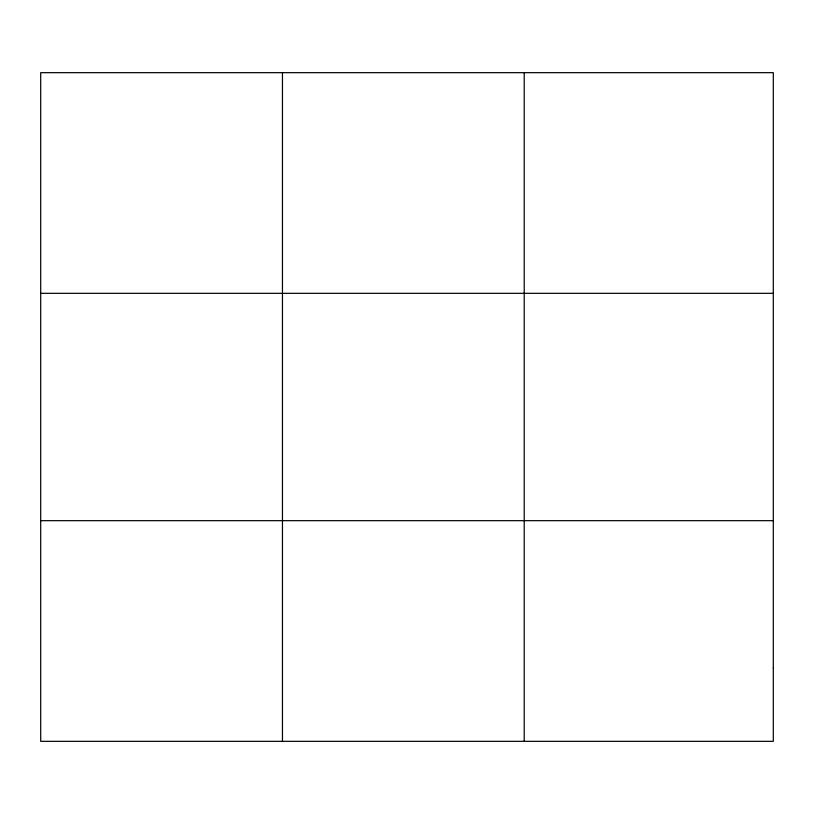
<?xml version="1.0" encoding="UTF-8"?>
<svg xmlns="http://www.w3.org/2000/svg" width="814" height="814" viewBox="0 0 814 814"><rect width="100%" height="100%" fill="white"/><g stroke="black" fill="none" stroke-linecap="round" stroke-linejoin="round"><path stroke-width="1.22" d="M282.458 741.33L282.458 72.67M524.216 741.33L524.216 72.67M40.7 293.325L773.3 293.325M40.7 520.675L773.3 520.675M773.3 667.775L773.3 741.33L40.7 741.33L40.7 72.67L773.3 72.67L773.3 667.775"/></g></svg>
